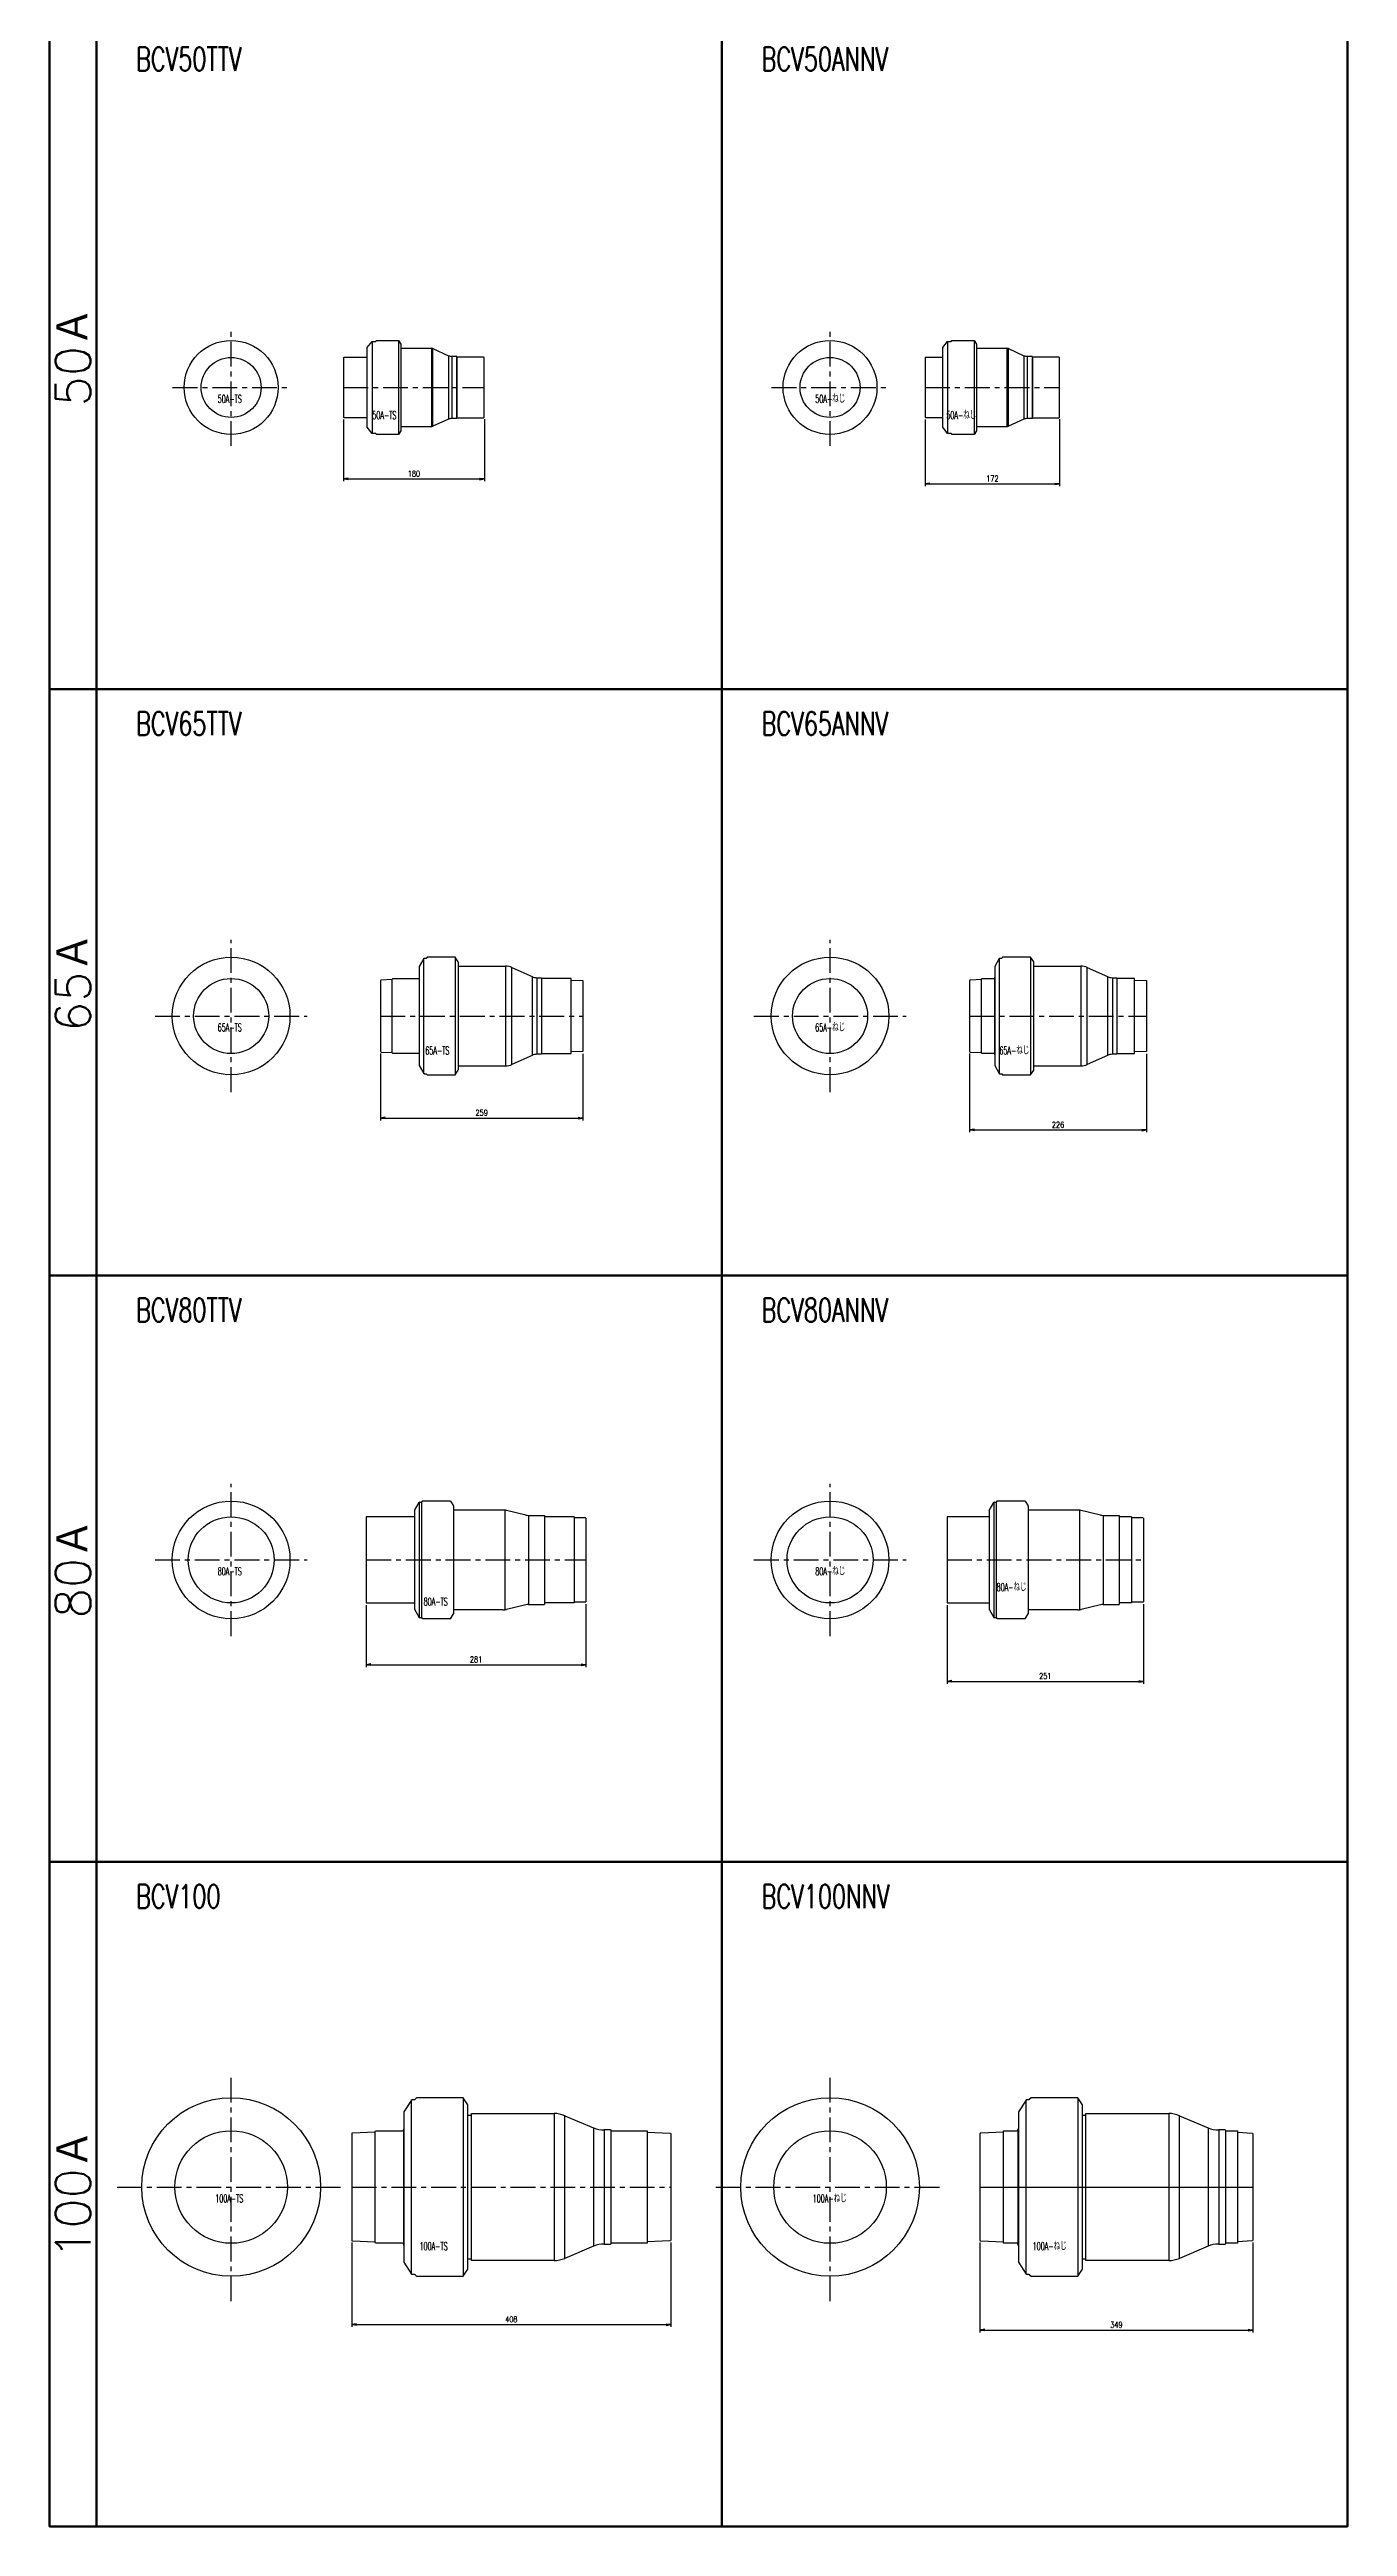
# Model space of a CAD drawing. Header units: millimetres. Extents: x 1711 to 90196, y -23291 to 8516.
# Drawn here: x 6011 to 7671, y -18404 to -15236 of the extents above; entities that cross this region are included whole.
import ezdxf

# ---------------------------------------------------------------- set-up
doc = ezdxf.new("R2010")
doc.units = ezdxf.units.MM
doc.header["$PDMODE"] = 35
doc.linetypes.add('CENTER', pattern=[50.8, 31.75, -6.35, 6.35, -6.35])
for name, color, linetype in [('CEN', 2, 'CENTER'), ('寸法', 2, 'Continuous'), ('配管-CVP', 4, 'Continuous')]:
    doc.layers.add(name, color=color, linetype=linetype)
doc.layers.add('line', color=153, linetype='Continuous', lineweight=50)
doc.styles.add('kpk', font='romans.shx', dxfattribs={"width": 0.7, "bigfont": 'extfont2.shx'})
doc.styles.get("Standard").update_dxf_attribs({"font": 'romans.shx', "bigfont": 'extfont.shx'})
doc.dimstyles.new('KPK-3', dxfattribs={"dimscale": 3, "dimtxt": 2.5, "dimasz": 2, "dimexe": 1, "dimexo": 1, "dimgap": 1, "dimtad": 3, "dimdec": 1, "dimdsep": 46, "dimtxsty": 'kpk', "dimblk": 'OPEN', "dimcen": 2.5, "dimclrd": 2, "dimclre": 2, "dimclrt": 4, "dimadec": 1, "dimazin": 2, "dimtfac": 1, "dimtdec": 1, "dimtmove": 0, "dimatfit": 2, "dimldrblk": 'OPEN', "dimfxl": 0, "dimlwd": -1, "dimlwe": -1, "dimarcsym": 0})

# ---------------------------------------------------------------- blocks, each defined once
blk = doc.blocks.new('_Open')
at = {"color": 0, "linetype": 'ByBlock', "lineweight": -2}
for p, q in [((-1, 0.17), (0, 0)), ((-1, -0.17), (0, 0)), ((0, 0), (-1, 0))]:
    blk.add_line(p, q, dxfattribs=at)
blk = doc.blocks.new('*D2975')
at = {"layer": 'Defpoints', "color": 0, "transparency": 16777216}
for p in [(6386.6, -15705.6), (6566.8, -15705.5), (6566.8, -15784.8)]:
    blk.add_point(p, dxfattribs=at)
at = {"layer": '寸法', "color": 2, "transparency": 16777216}
for p, q in [((6386.6, -15708.6), (6386.6, -15787.8)), ((6566.8, -15708.5), (6566.8, -15787.8)), ((6392.6, -15784.8), (6560.8, -15784.8))]:
    blk.add_line(p, q, dxfattribs=at)
at = {"layer": '寸法', "color": 2, "transparency": 16777216, "xscale": 6, "yscale": 6, "zscale": 6, "rotation": 180}
blk.add_blockref('_Open', (6386.6, -15784.8), dxfattribs=at)
at = {"layer": '寸法', "color": 2, "transparency": 16777216, "xscale": 6, "yscale": 6, "zscale": 6}
blk.add_blockref('_Open', (6566.8, -15784.8), dxfattribs=at)
at = {"layer": '寸法', "color": 4, "transparency": 16777216, "insert": (6476.7, -15778.1), "char_height": 7.5, "attachment_point": 5, "style": 'kpk', "bg_fill": 3, "box_fill_scale": 1.1, "bg_fill_color": 256, "bg_fill_true_color": 13158600, "bg_fill_transparency": 0}
blk.add_mtext('180', dxfattribs=at)
blk = doc.blocks.new('*D2976')
at = {"layer": 'Defpoints', "color": 0, "transparency": 16777216}
for p in [(6433.9, -16516.8), (6692.9, -16517.2), (6692.9, -16602.2)]:
    blk.add_point(p, dxfattribs=at)
at = {"layer": '寸法', "color": 2, "transparency": 16777216}
for p, q in [((6433.9, -16519.8), (6433.9, -16605.2)), ((6692.9, -16520.2), (6692.9, -16605.2)), ((6439.9, -16602.2), (6686.9, -16602.2))]:
    blk.add_line(p, q, dxfattribs=at)
at = {"layer": '寸法', "color": 2, "transparency": 16777216, "xscale": 6, "yscale": 6, "zscale": 6, "rotation": 180}
blk.add_blockref('_Open', (6433.9, -16602.2), dxfattribs=at)
at = {"layer": '寸法', "color": 2, "transparency": 16777216, "xscale": 6, "yscale": 6, "zscale": 6}
blk.add_blockref('_Open', (6692.9, -16602.2), dxfattribs=at)
at = {"layer": '寸法', "color": 4, "transparency": 16777216, "insert": (6563.4, -16595.4), "char_height": 7.5, "attachment_point": 5, "style": 'kpk', "bg_fill": 3, "box_fill_scale": 1.1, "bg_fill_color": 256, "bg_fill_true_color": 13158600, "bg_fill_transparency": 0}
blk.add_mtext('259', dxfattribs=at)
blk = doc.blocks.new('*D2977')
at = {"layer": 'Defpoints', "color": 0, "transparency": 16777216}
for p in [(6415.7, -17222.4), (6696.7, -17220.9), (6696.7, -17301.5)]:
    blk.add_point(p, dxfattribs=at)
at = {"layer": '寸法', "color": 2, "transparency": 16777216}
for p, q in [((6415.7, -17225.4), (6415.7, -17304.5)), ((6696.7, -17223.9), (6696.7, -17304.5)), ((6421.7, -17301.5), (6690.7, -17301.5))]:
    blk.add_line(p, q, dxfattribs=at)
at = {"layer": '寸法', "color": 2, "transparency": 16777216, "xscale": 6, "yscale": 6, "zscale": 6, "rotation": 180}
blk.add_blockref('_Open', (6415.7, -17301.5), dxfattribs=at)
at = {"layer": '寸法', "color": 2, "transparency": 16777216, "xscale": 6, "yscale": 6, "zscale": 6}
blk.add_blockref('_Open', (6696.7, -17301.5), dxfattribs=at)
at = {"layer": '寸法', "color": 4, "transparency": 16777216, "insert": (6556.2, -17294.7), "char_height": 7.5, "attachment_point": 5, "style": 'kpk', "bg_fill": 3, "box_fill_scale": 1.1, "bg_fill_color": 256, "bg_fill_true_color": 13158600, "bg_fill_transparency": 0}
blk.add_mtext('281', dxfattribs=at)
blk = doc.blocks.new('*D2978')
at = {"layer": 'Defpoints', "color": 0, "transparency": 16777216}
for p in [(6397.2, -18037.5), (6805.2, -18037.5), (6805.2, -18145.5)]:
    blk.add_point(p, dxfattribs=at)
at = {"layer": '寸法', "color": 2, "transparency": 16777216}
for p, q in [((6397.2, -18040.5), (6397.2, -18148.5)), ((6805.2, -18040.5), (6805.2, -18148.5)), ((6403.2, -18145.5), (6799.2, -18145.5))]:
    blk.add_line(p, q, dxfattribs=at)
at = {"layer": '寸法', "color": 2, "transparency": 16777216, "xscale": 6, "yscale": 6, "zscale": 6, "rotation": 180}
blk.add_blockref('_Open', (6397.2, -18145.5), dxfattribs=at)
at = {"layer": '寸法', "color": 2, "transparency": 16777216, "xscale": 6, "yscale": 6, "zscale": 6}
blk.add_blockref('_Open', (6805.2, -18145.5), dxfattribs=at)
at = {"layer": '寸法', "color": 4, "transparency": 16777216, "insert": (6601.2, -18138.7), "char_height": 7.5, "attachment_point": 5, "style": 'kpk', "bg_fill": 3, "box_fill_scale": 1.1, "bg_fill_color": 256, "bg_fill_true_color": 13158600, "bg_fill_transparency": 0}
blk.add_mtext('408', dxfattribs=at)
blk = doc.blocks.new('*D2983')
at = {"layer": 'Defpoints', "color": 0, "transparency": 16777216}
for p in [(7130.6, -15705.6), (7302.6, -15705.5), (7302.6, -15791.1)]:
    blk.add_point(p, dxfattribs=at)
at = {"layer": '寸法', "color": 2, "transparency": 16777216}
for p, q in [((7130.6, -15708.6), (7130.6, -15794.1)), ((7302.6, -15708.5), (7302.6, -15794.1)), ((7136.6, -15791.1), (7296.6, -15791.1))]:
    blk.add_line(p, q, dxfattribs=at)
at = {"layer": '寸法', "color": 2, "transparency": 16777216, "xscale": 6, "yscale": 6, "zscale": 6, "rotation": 180}
blk.add_blockref('_Open', (7130.6, -15791.1), dxfattribs=at)
at = {"layer": '寸法', "color": 2, "transparency": 16777216, "xscale": 6, "yscale": 6, "zscale": 6}
blk.add_blockref('_Open', (7302.6, -15791.1), dxfattribs=at)
at = {"layer": '寸法', "color": 4, "transparency": 16777216, "insert": (7216.6, -15784.3), "char_height": 7.5, "attachment_point": 5, "style": 'kpk', "bg_fill": 3, "box_fill_scale": 1.1, "bg_fill_color": 256, "bg_fill_true_color": 13158600, "bg_fill_transparency": 0}
blk.add_mtext('172', dxfattribs=at)
blk = doc.blocks.new('*D2984')
at = {"layer": 'Defpoints', "color": 0, "transparency": 16777216}
for p in [(7187.5, -16516.8), (7413.5, -16517.2), (7413.5, -16617.5)]:
    blk.add_point(p, dxfattribs=at)
at = {"layer": '寸法', "color": 2, "transparency": 16777216}
for p, q in [((7187.5, -16519.8), (7187.5, -16620.5)), ((7413.5, -16520.2), (7413.5, -16620.5)), ((7193.5, -16617.5), (7407.5, -16617.5))]:
    blk.add_line(p, q, dxfattribs=at)
at = {"layer": '寸法', "color": 2, "transparency": 16777216, "xscale": 6, "yscale": 6, "zscale": 6, "rotation": 180}
blk.add_blockref('_Open', (7187.5, -16617.5), dxfattribs=at)
at = {"layer": '寸法', "color": 2, "transparency": 16777216, "xscale": 6, "yscale": 6, "zscale": 6}
blk.add_blockref('_Open', (7413.5, -16617.5), dxfattribs=at)
at = {"layer": '寸法', "color": 4, "transparency": 16777216, "insert": (7300.5, -16610.8), "char_height": 7.5, "attachment_point": 5, "style": 'kpk', "bg_fill": 3, "box_fill_scale": 1.1, "bg_fill_color": 256, "bg_fill_true_color": 13158600, "bg_fill_transparency": 0}
blk.add_mtext('226', dxfattribs=at)
blk = doc.blocks.new('*D2985')
at = {"layer": 'Defpoints', "color": 0, "transparency": 16777216}
for p in [(7158.7, -17222.4), (7409.7, -17220.9), (7409.7, -17322.7)]:
    blk.add_point(p, dxfattribs=at)
at = {"layer": '寸法', "color": 2, "transparency": 16777216}
for p, q in [((7158.7, -17225.4), (7158.7, -17325.7)), ((7409.7, -17223.9), (7409.7, -17325.7)), ((7164.7, -17322.7), (7403.7, -17322.7))]:
    blk.add_line(p, q, dxfattribs=at)
at = {"layer": '寸法', "color": 2, "transparency": 16777216, "xscale": 6, "yscale": 6, "zscale": 6, "rotation": 180}
blk.add_blockref('_Open', (7158.7, -17322.7), dxfattribs=at)
at = {"layer": '寸法', "color": 2, "transparency": 16777216, "xscale": 6, "yscale": 6, "zscale": 6}
blk.add_blockref('_Open', (7409.7, -17322.7), dxfattribs=at)
at = {"layer": '寸法', "color": 4, "transparency": 16777216, "insert": (7284.2, -17315.9), "char_height": 7.5, "attachment_point": 5, "style": 'kpk', "bg_fill": 3, "box_fill_scale": 1.1, "bg_fill_color": 256, "bg_fill_true_color": 13158600, "bg_fill_transparency": 0}
blk.add_mtext('251', dxfattribs=at)
blk = doc.blocks.new('*D2986')
at = {"layer": 'Defpoints', "color": 0, "transparency": 16777216}
for p in [(7200.7, -18037.5), (7549.7, -18037.5), (7549.7, -18152.5)]:
    blk.add_point(p, dxfattribs=at)
at = {"layer": '寸法', "color": 2, "transparency": 16777216}
for p, q in [((7200.7, -18040.5), (7200.7, -18155.5)), ((7549.7, -18040.5), (7549.7, -18155.5)), ((7206.7, -18152.5), (7543.7, -18152.5))]:
    blk.add_line(p, q, dxfattribs=at)
at = {"layer": '寸法', "color": 2, "transparency": 16777216, "xscale": 6, "yscale": 6, "zscale": 6, "rotation": 180}
blk.add_blockref('_Open', (7200.7, -18152.5), dxfattribs=at)
at = {"layer": '寸法', "color": 2, "transparency": 16777216, "xscale": 6, "yscale": 6, "zscale": 6}
blk.add_blockref('_Open', (7549.7, -18152.5), dxfattribs=at)
at = {"layer": '寸法', "color": 4, "transparency": 16777216, "insert": (7375.2, -18145.8), "char_height": 7.5, "attachment_point": 5, "style": 'kpk', "bg_fill": 3, "box_fill_scale": 1.1, "bg_fill_color": 256, "bg_fill_true_color": 13158600, "bg_fill_transparency": 0}
blk.add_mtext('349', dxfattribs=at)
blk = doc.blocks.new('A$Cb27be29d')
at = {"layer": 'line'}
for p, q in [((60, 0), (60, -6710)), ((860, -100), (860, -6710)), ((0, -4360), (1660, -4360)), ((0, -5110), (1660, -5110)), ((0, -5860), (1660, -5860))]:
    blk.add_line(p, q, dxfattribs=at)
blk.add_lwpolyline([(0, 0), (1660, 0), (1660, -6710), (0, -6710), (0, 0), (60, -160)], dxfattribs=at)
at = {"layer": 'line', "char_height": 30, "attachment_point": 4}
for s, insert in [('{\\W0.7;BCV50TTV}', (110.7, -3554.1)), ('{\\W0.7;BCV50ANNV}', (910.7, -3554.1)), ('{\\W0.7;BCV65TTV}', (110.7, -4404.1)), ('{\\W0.7;BCV65ANNV}', (910.7, -4404.1)), ('{\\W0.7;BCV80TTV}', (110.7, -5154.1)), ('{\\W0.7;BCV80ANNV}', (910.7, -5154.1)), ('{\\W0.7;BCV100}', (110.7, -5904.1)), ('{\\W0.7;BCV100NNV}', (910.7, -5904.1))]:
    blk.add_mtext(s, dxfattribs=dict(at, insert=insert))
at = {"layer": 'line', "char_height": 45, "attachment_point": 5, "rotation": 90}
for s, insert in [('50Ａ', (30, -3935)), ('65Ａ', (30, -4735)), ('80Ａ', (30, -5485)), ('100Ａ', (30, -6285))]:
    blk.add_mtext(s, dxfattribs=dict(at, insert=insert))

msp = doc.modelspace()

# ---------------------------------------------------------------- linework, layer by layer
at = {"layer": 'CEN'}
for p, q in [((6242.9751, -15742.6177), (6242.9751, -15592.9297)), ((7008.9128, -15742.6177), (7008.9128, -15592.9297)), ((6168.1311, -15667.7737), (6317.8191, -15667.7737)), ((6386.5524, -15667.7737), (6566.7524, -15667.7737)), ((6934.0688, -15667.7737), (7083.7568, -15667.7737)), ((7130.5901, -15667.7737), (7302.6901, -15667.7737)), ((6242.9751, -16569.0195), (6242.9751, -16374.4251)), ((7008.9128, -16569.0195), (7008.9128, -16374.4251)), ((6145.6779, -16471.7223), (6340.2723, -16471.7223)), ((6433.9192, -16471.7223), (6692.9192, -16471.7223)), ((6911.6156, -16471.7223), (7106.21, -16471.7223)), ((7187.4817, -16471.7223), (7413.4817, -16471.7223)), ((6242.9751, -17264.706), (6242.9751, -17070.1116)), ((7008.9128, -17264.706), (7008.9128, -17070.1116)), ((6145.6779, -17167.4088), (6340.2723, -17167.4088)), ((6415.7207, -17167.4088), (6696.7207, -17167.4088)), ((6911.6156, -17167.4088), (7106.21, -17167.4088)), ((7158.6585, -17167.4088), (7409.6585, -17167.4088)), ((6242.9751, -18115.3971), (6242.9751, -17823.5055)), ((7008.9128, -18115.3971), (7008.9128, -17823.5055)), ((6097.0293, -17969.4513), (6388.9209, -17969.4513)), ((6397.1926, -17969.4513), (6805.1926, -17969.4513)), ((6862.967, -17969.4513), (7154.8586, -17969.4513))]:
    msp.add_line(p, q, dxfattribs=at)
at = {"layer": '配管-CVP', "color": 0, "linetype": 'ByBlock'}
for p, q in [((6460.1207, -15617.6737), (6499.0419, -15617.6737)), ((7196.0585, -15617.6737), (7234.9796, -15617.6737)), ((6460.1207, -15717.8737), (6499.0419, -15717.8737)), ((7196.0585, -15717.8737), (7234.9796, -15717.8737)), ((6533.5439, -16407.9723), (6593.8121, -16407.9723)), ((7269.4817, -16407.9723), (7329.7498, -16407.9723)), ((6533.5439, -16535.4723), (6593.8121, -16535.4723)), ((7269.4817, -16535.4723), (7329.7498, -16535.4723)), ((6477.4877, -17104.2952), (6483.2812, -17093.9151)), ((6483.7178, -17093.6588), (6486.4248, -17093.6588)), ((6487.3055, -17092.337), (6486.4248, -17093.6588)), ((6523.4243, -17092.1588), (6487.6384, -17092.1588)), ((6523.4243, -17092.1588), (6527.3454, -17098.2856)), ((6590.5921, -17103.6588), (6527.4243, -17103.6588)), ((6619.7714, -17110.0063), (6595.1939, -17104.1954)), ((7212.4255, -17104.2952), (7218.219, -17093.9151)), ((7218.6556, -17093.6588), (7221.3627, -17093.6588)), ((7222.2434, -17092.337), (7221.3627, -17093.6588)), ((7258.3621, -17092.1588), (7222.5762, -17092.1588)), ((7258.3621, -17092.1588), (7262.2832, -17098.2856)), ((7325.5299, -17103.6588), (7262.3621, -17103.6588)), ((7354.7092, -17110.0063), (7330.1317, -17104.1954)), ((6477.4243, -17112.4088), (6415.7207, -17112.4088)), ((6623.2227, -17110.4088), (6643.7207, -17110.4088)), ((6681.7207, -17112.4088), (6643.7207, -17112.4088)), ((6696.2207, -17113.4088), (6681.7207, -17113.4088)), ((6696.7207, -17113.9088), (6696.2207, -17113.4088)), ((7212.3621, -17112.4088), (7158.6585, -17112.4088)), ((7358.1605, -17110.4088), (7378.6585, -17110.4088)), ((7394.6585, -17112.4088), (7378.6585, -17112.4088)), ((7409.1585, -17113.4088), (7394.6585, -17113.4088)), ((7409.6585, -17113.9088), (7409.1585, -17113.4088)), ((6545.8173, -17877.4513), (6550.1926, -17877.4513)), ((7331.7551, -17877.4513), (7336.1304, -17877.4513)), ((7200.6784, -17969.4513), (7549.6784, -17969.4513)), ((6545.8173, -18061.4513), (6550.1926, -18061.4513)), ((7331.7551, -18061.4513), (7336.1304, -18061.4513))]:
    msp.add_line(p, q, dxfattribs=at)
for points in [[(6531.7524, -15629.5237), (6531.7524, -15628.5237, 0.414213562), (6531.2524, -15628.0237), (6525.1756, -15628.0237)], [(7267.6901, -15629.5237), (7267.6901, -15628.5237, 0.414213562), (7267.1901, -15628.0237), (7261.1133, -15628.0237)]]:
    msp.add_lwpolyline(points, format="xyb", dxfattribs=at)
for points in [[(6531.7524, -15628.5237), (6531.7524, -15667.7737), (6531.7524, -15630.1737)], [(7267.6901, -15628.5237), (7267.6901, -15667.7737), (7267.6901, -15630.1737)]]:
    msp.add_lwpolyline(points, dxfattribs=at)
for centre, radius in [((6242.9751, -15667.7737), 60.05), ((7008.9128, -15667.7737), 60.05), ((6242.9751, -15667.7737), 38.35), ((7008.9128, -15667.7737), 38.35), ((6242.9751, -16471.7223), 75.25), ((7008.9128, -16471.7223), 75.25), ((6242.9751, -16471.7223), 48), ((7008.9128, -16471.7223), 48), ((6242.9751, -17167.4088), 75.25), ((7008.9128, -17167.4088), 75.25), ((6242.9751, -17167.4088), 55), ((7008.9128, -17167.4088), 55), ((6242.9751, -17969.4513), 114.25), ((7008.9128, -17969.4513), 114.25), ((6242.9751, -17969.4513), 72), ((7008.9128, -17969.4513), 72)]:
    msp.add_circle(centre, radius, dxfattribs=at)
for centre, radius, start, end in [((6477.9243, -17104.5389), 0.5, 150.8323866, 180), ((6483.7178, -17094.1588), 0.5, 90, 150.8323866), ((6487.6384, -17092.5588), 0.4, 90, 146.3250204), ((6526.9243, -17098.5551), 0.5, 0, 32.6192431), ((6590.5921, -17123.6588), 20, 76.6976592, 90), ((7212.8621, -17104.5389), 0.5, 150.8323866, 180), ((7218.6556, -17094.1588), 0.5, 90, 150.8323866), ((7222.5762, -17092.5588), 0.4, 90, 146.3250204), ((7261.8621, -17098.5551), 0.5, 0, 32.6192431), ((7325.5299, -17123.6588), 20, 76.6976592, 90), ((6623.2227, -17095.4088), 15, 256.6976592, 270), ((7358.1605, -17095.4088), 15, 256.6976592, 270), ((6656.1432, -17910.4513), 35, 67.0991111, 90), ((7442.081, -17910.4513), 35, 67.0991111, 90)]:
    msp.add_arc(centre, radius, start, end, dxfattribs=at)

# ---------------------------------------------------------------- texts
at = {"layer": 'Defpoints', "color": 6, "linetype": 'ByBlock', "style": 'kpk', "width": 0.6}
for s, p in [('50A-TS', (6225.8322, -15687.4051)), ('50A-ねじ', (6990.0842, -15687.4051)), ('50A-TS', (6423.4298, -15708.214)), ('50A-ねじ', (7157.6819, -15708.214)), ('65A-TS', (6225.6893, -16491.3537)), ('65A-ねじ', (6989.9414, -16491.3537)), ('65A-TS', (6491.2552, -16520.8108)), ('65A-ねじ', (7225.5072, -16520.8108)), ('80A-TS', (6225.8322, -17187.0402)), ('80A-ねじ', (6990.0842, -17187.0402)), ('80A-ねじ', (7221.9044, -17207.2584)), ('80A-TS', (6489.1147, -17225.796)), ('100A-TS', (6222.5465, -17989.0828)), ('100A-ねじ', (6986.7985, -17989.0828)), ('100A-TS', (6483.8642, -18050.1642)), ('100A-ねじ', (7268.1162, -18050.1642))]:
    msp.add_text(s, height=10, dxfattribs=at).set_placement(p)

# ---------------------------------------------------------------- next in the draw order: dimensions: what is measured, and where the dimension line sits
at = {"layer": '寸法'}
dim = msp.add_linear_dim(base=(6566.7524, -15784.8346), p1=(6386.5524, -15705.6237), p2=(6566.7524, -15705.5237), dimstyle='KPK-3', override={"dimdec": 0}, dxfattribs=at)
dim.commit()
dim.dimension.update_dxf_attribs({"geometry": '*D2975', "text_midpoint": (6476.6524, -15778.0846)})
for base, p1, p2, picture, middle in [((7302.5901, -15791.0838), (7130.5901, -15705.6237), (7302.5901, -15705.5237), '*D2983', (7216.5901, -15784.3338)), ((6692.9192, -16602.1958), (6433.9192, -16516.755), (6692.9192, -16517.2223), '*D2976', (6563.4192, -16595.4458)), ((7413.4817, -16617.5263), (7187.4817, -16516.755), (7413.4817, -16517.2223), '*D2984', (7300.4817, -16610.7763)), ((6696.7207, -17301.4502), (6415.7207, -17222.4088), (6696.7207, -17220.9088), '*D2977', (6556.2207, -17294.7002)), ((7409.6585, -17322.6586), (7158.6585, -17222.4088), (7409.6585, -17220.9088), '*D2985', (7284.1585, -17315.9086)), ((6805.1926, -18145.4729), (6397.1926, -18037.4841), (6805.1926, -18037.4841), '*D2978', (6601.1926, -18138.7229)), ((7549.6784, -18152.5118), (7200.6784, -18037.4841), (7549.6784, -18037.4841), '*D2986', (7375.1784, -18145.7618))]:
    dim = msp.add_linear_dim(base=base, p1=p1, p2=p2, dimstyle='KPK-3', dxfattribs=at)
    dim.commit()
    dim.dimension.update_dxf_attribs({"geometry": picture, "text_midpoint": middle})

# ---------------------------------------------------------------- next in the draw order: linework, layer by layer
at = {"layer": '配管-CVP', "color": 0, "linetype": 'ByBlock'}
for p, q in [((6477.4243, -17104.5389), (6477.4243, -17230.2787)), ((6483.4243, -17093.754), (6483.4243, -17241.0636)), ((6486.4248, -17093.6588), (6486.3386, -17241.0293)), ((6527.4243, -17098.5551), (6527.4243, -17236.2625)), ((6592.9086, -17103.7934), (6592.9086, -17231.0242)), ((7212.3621, -17104.5389), (7212.3621, -17230.2787)), ((7218.3621, -17093.754), (7218.3621, -17241.0636)), ((7221.3627, -17093.6588), (7221.2764, -17241.0293)), ((7262.3621, -17098.5551), (7262.3621, -17236.2625)), ((7327.8464, -17103.7934), (7327.8464, -17231.0242)), ((6415.7207, -17112.4088), (6415.7207, -17222.4088)), ((6623.2227, -17110.4088), (6623.2227, -17224.4088)), ((6643.7207, -17110.4088), (6643.7207, -17224.4088)), ((6681.7207, -17112.4088), (6681.7207, -17222.4088)), ((6696.7207, -17113.9088), (6696.7207, -17220.9088)), ((7158.6585, -17112.4088), (7158.6585, -17222.4088)), ((7358.1605, -17110.4088), (7358.1605, -17224.4088)), ((7378.6585, -17110.4088), (7378.6585, -17224.4088)), ((7394.6585, -17112.4088), (7394.6585, -17222.4088)), ((7409.6585, -17113.9088), (7409.6585, -17220.9088)), ((6415.7207, -17222.4088), (6477.4243, -17222.4088)), ((6477.4877, -17230.5224), (6483.2812, -17240.9025)), ((6590.5921, -17231.1588), (6527.4243, -17231.1588)), ((6619.7714, -17224.8113), (6595.1939, -17230.6222)), ((6623.2227, -17224.4088), (6643.7207, -17224.4088)), ((6681.7207, -17222.4088), (6643.7207, -17222.4088)), ((6696.2207, -17221.4088), (6681.7207, -17221.4088)), ((6696.7207, -17220.9088), (6696.2207, -17221.4088)), ((7158.6585, -17222.4088), (7212.3621, -17222.4088)), ((7212.4255, -17230.5224), (7218.219, -17240.9025)), ((7325.5299, -17231.1588), (7262.3621, -17231.1588)), ((7354.7092, -17224.8113), (7330.1317, -17230.6222)), ((7358.1605, -17224.4088), (7378.6585, -17224.4088)), ((7394.6585, -17222.4088), (7378.6585, -17222.4088)), ((7409.1585, -17221.4088), (7394.6585, -17221.4088)), ((7409.6585, -17220.9088), (7409.1585, -17221.4088)), ((6483.7178, -17241.1588), (6486.4248, -17241.1588)), ((6486.3386, -17241.0293), (6487.3055, -17242.4806)), ((6523.4243, -17242.6588), (6487.6384, -17242.6588)), ((6523.4243, -17242.6588), (6527.3454, -17236.532)), ((7218.6556, -17241.1588), (7221.3627, -17241.1588)), ((7221.2764, -17241.0293), (7222.2434, -17242.4806)), ((7258.3621, -17242.6588), (7222.5762, -17242.6588)), ((7258.3621, -17242.6588), (7262.2832, -17236.532))]:
    msp.add_line(p, q, dxfattribs=at)
for points in [[(6417.1207, -15718.7737), (6417.1207, -15616.7737), (6423.1207, -15609.0237), (6423.1207, -15726.5237)], [(7153.0585, -15718.7737), (7153.0585, -15616.7737), (7159.0584, -15609.0237), (7159.0584, -15726.5237)]]:
    msp.add_lwpolyline(points, close=True, dxfattribs=at)
for points in [[(6423.1207, -15609.0237), (6427.9332, -15609.0237), (6428.5961, -15607.8548, -0.275448246), (6428.816, -15607.7237), (6457.1207, -15607.7237), (6457.1207, -15727.8237), (6428.816, -15727.8237, -0.275448246), (6428.5961, -15727.6926), (6427.9332, -15726.5237), (6423.1207, -15726.5237)], [(6531.7524, -15706.0237), (6531.7524, -15707.0237, -0.414213562), (6531.2524, -15707.5237), (6525.1756, -15707.5237, 0.106515302), (6521.0573, -15708.4111), (6501.101, -15717.43), (6501.101, -15618.1174, 0.106515302), (6499.0419, -15617.6737), (6499.0419, -15717.8737, 0.106515302), (6501.101, -15717.43)], [(7159.0584, -15609.0237), (7163.8709, -15609.0237), (7164.5339, -15607.8548, -0.275448246), (7164.7538, -15607.7237), (7193.0585, -15607.7237), (7193.0585, -15727.8237), (7164.7538, -15727.8237, -0.275448246), (7164.5339, -15727.6926), (7163.8709, -15726.5237), (7159.0584, -15726.5237)], [(7267.6901, -15706.0237), (7267.6901, -15707.0237, -0.414213562), (7267.1901, -15707.5237), (7261.1133, -15707.5237, 0.106515302), (7256.995, -15708.4111), (7237.0388, -15717.43), (7237.0388, -15618.1174, 0.106515302), (7234.9796, -15617.6737), (7234.9796, -15717.8737, 0.106515302), (7237.0388, -15717.43)], [(6521.0573, -15627.1363, 0.106515302), (6525.1756, -15628.0237), (6525.1756, -15707.5237)], [(6531.7524, -15706.5237), (6565.7524, -15706.5237, 0.414213562), (6566.7524, -15705.5237), (6566.7524, -15630.0237, 0.414213562), (6565.7524, -15629.0237), (6531.7524, -15629.0237)], [(7256.995, -15627.1363, 0.106515302), (7261.1133, -15628.0237), (7261.1133, -15707.5237)], [(7267.6901, -15706.5237), (7301.5901, -15706.5237, 0.414213562), (7302.5901, -15705.5237), (7302.5901, -15630.0237, 0.414213562), (7301.5901, -15629.0237), (7267.6901, -15629.0237)], [(6529.5439, -16396.4723), (6493.5439, -16396.4723), (6492.5445, -16397.9723), (6489.8374, -16397.9723, 0.271845737), (6489.4008, -16398.2286), (6483.6073, -16408.6087, 0.127959325), (6483.5439, -16408.8524), (6483.5439, -16534.5922, 0.127959325), (6483.6073, -16534.8359), (6489.4008, -16545.2159, 0.271845737), (6489.8374, -16545.4723), (6492.5445, -16545.4723), (6493.5439, -16546.9723), (6529.5439, -16546.9723)], [(6634.0943, -16422.7223), (6639.9192, -16422.7223), (6639.9192, -16520.7223), (6634.0943, -16520.7223, 0.106137426), (6627.9373, -16522.0441), (6602.0214, -16533.7098), (6602.0214, -16409.7348, 0.106137426), (6593.8121, -16407.9723), (6593.8121, -16535.4723, 0.106137426), (6602.0214, -16533.7098)], [(7265.4817, -16396.4723), (7229.4817, -16396.4723), (7228.4822, -16397.9723), (7225.7752, -16397.9723, 0.271845737), (7225.3386, -16398.2286), (7219.5451, -16408.6087, 0.127959325), (7219.4817, -16408.8524), (7219.4817, -16534.5922, 0.127959325), (7219.5451, -16534.8359), (7225.3386, -16545.2159, 0.271845737), (7225.7752, -16545.4723), (7228.4822, -16545.4723), (7229.4817, -16546.9723), (7265.4817, -16546.9723)], [(7370.032, -16422.7223), (7375.8569, -16422.7223), (7375.8569, -16520.7223), (7370.032, -16520.7223, 0.106137426), (7363.875, -16522.0441), (7337.9592, -16533.7098), (7337.9592, -16409.7348, 0.106137426), (7329.7498, -16407.9723), (7329.7498, -16535.4723, 0.106137426), (7337.9592, -16533.7098)], [(6448.9192, -16425.2223), (6434.8859, -16425.69, 0.404487404), (6433.9192, -16426.6895), (6433.9192, -16516.755, 0.404487404), (6434.8859, -16517.7545), (6448.9192, -16518.2223)], [(6483.4192, -16519.7223), (6449.9192, -16519.7223, -0.414213562), (6448.9192, -16518.7223), (6448.9192, -16424.7223, -0.414213562), (6449.9192, -16423.7223), (6483.4192, -16423.7223)], [(6483.5439, -16422.2387, 0.126842436), (6483.4192, -16422.7223), (6483.4192, -16520.7223, 0.126842436), (6483.5439, -16521.2058)], [(6627.9373, -16421.4004, 0.106137426), (6634.0943, -16422.7223), (6634.0943, -16520.7223)], [(6639.9192, -16519.7223), (6677.4192, -16519.7223, 0.414213562), (6677.9192, -16519.2223), (6677.9192, -16424.2223, 0.414213562), (6677.4192, -16423.7223), (6639.9192, -16423.7223)], [(7202.4817, -16425.2223), (7188.4483, -16425.69, 0.404487404), (7187.4817, -16426.6895), (7187.4817, -16516.755, 0.404487404), (7188.4483, -16517.7545), (7202.4817, -16518.2223)], [(7219.357, -16519.7223), (7203.4817, -16519.7223, -0.414213562), (7202.4817, -16518.7223), (7202.4817, -16424.7223, -0.414213562), (7203.4817, -16423.7223), (7219.357, -16423.7223)], [(7219.4817, -16422.2387, 0.126842436), (7219.357, -16422.7223), (7219.357, -16520.7223, 0.126842436), (7219.4817, -16521.2058)], [(7363.875, -16421.4004, 0.106137426), (7370.032, -16422.7223), (7370.032, -16520.7223)], [(7375.8569, -16519.7223), (7397.9817, -16519.7223, 0.414213562), (7398.4817, -16519.2223), (7398.4817, -16424.2223, 0.414213562), (7397.9817, -16423.7223), (7375.8569, -16423.7223)], [(6539.8173, -17855.2013), (6480.6418, -17855.2013, 0.195107579), (6480.0845, -17855.4274), (6477.8173, -17857.6291, 0.082197484), (6477.8706, -17857.9513), (6474.0898, -17857.9513, 0.254764179), (6473.6696, -17858.1803), (6463.8972, -17873.3276, 0.144229327), (6463.8173, -17873.5986), (6463.8173, -18065.3041, 0.144229327), (6463.8972, -18065.5751), (6473.6696, -18080.7224, 0.254764179), (6474.0898, -18080.9513), (6477.8706, -18080.9513)], [(6477.8706, -18080.9513, 0.082197484), (6477.8173, -18081.2735), (6480.0845, -18083.4753, 0.195107579), (6480.6418, -18083.7013), (6539.8173, -18083.7013), (6545.7368, -18074.5755, 0.144856795), (6545.8173, -18074.3034), (6545.8173, -17864.5993, 0.144856795), (6545.7368, -17864.3272), (6539.8173, -17855.2013), (6539.8173, -18083.7013)], [(7325.7551, -17855.2013), (7266.5796, -17855.2013, 0.195107579), (7266.0223, -17855.4274), (7263.7551, -17857.6291, 0.082197484), (7263.8084, -17857.9513), (7260.0275, -17857.9513, 0.254764179), (7259.6074, -17858.1803), (7249.8349, -17873.3276, 0.144229327), (7249.7551, -17873.5986), (7249.7551, -18065.3041, 0.144229327), (7249.8349, -18065.5751), (7259.6074, -18080.7224, 0.254764179), (7260.0275, -18080.9513), (7263.8084, -18080.9513)], [(7263.8084, -18080.9513, 0.082197484), (7263.7551, -18081.2735), (7266.0223, -18083.4753, 0.195107579), (7266.5796, -18083.7013), (7325.7551, -18083.7013), (7331.6745, -18074.5755, 0.144856795), (7331.7551, -18074.3034), (7331.7551, -17864.5993, 0.144856795), (7331.6745, -17864.3272), (7325.7551, -17855.2013), (7325.7551, -18083.7013)], [(6463.1926, -18042.4513, 0.414213562), (6462.1926, -18041.4513), (6428.1926, -18041.4513, -0.414213562), (6427.1926, -18040.4513), (6427.1926, -17898.4513, -0.414213562), (6428.1926, -17897.4513), (6462.1926, -17897.4513, 0.414213562), (6463.1926, -17896.4513)], [(6463.8173, -17894.7332, 0.241457166), (6463.1926, -17895.9513), (6463.1926, -18042.9513, 0.241457166), (6463.8173, -18044.1695)], [(6656.1432, -18063.4513), (6550.1926, -18063.4513), (6550.1926, -17875.4513), (6656.1432, -17875.4513), (6656.1432, -18063.4513, 0.100257886), (6669.763, -18060.6926), (6669.763, -17878.2101), (6706.4138, -17893.6926), (6706.4138, -18045.2101), (6669.763, -18060.6926)], [(6706.4138, -17893.6926, 0.100257886), (6720.0336, -17896.4513), (6720.0336, -18042.4513, 0.100257886), (6706.4138, -18045.2101)], [(6729.1926, -17897.4513), (6774.1926, -17897.4513, -0.414213562), (6775.1926, -17898.4513), (6775.1926, -18040.4513, -0.414213562), (6774.1926, -18041.4513), (6729.1926, -18041.4513), (6729.1926, -17897.4513, 0.414213562), (6728.1926, -17896.4513), (6720.0336, -17896.4513)], [(7249.1304, -18042.4513, 0.414213562), (7248.1304, -18041.4513), (7231.6784, -18041.4513, -0.414213562), (7230.6784, -18040.4513), (7230.6784, -17898.4513, -0.414213562), (7231.6784, -17897.4513), (7248.1304, -17897.4513, 0.414213562), (7249.1304, -17896.4513)], [(7249.7551, -17894.7332, 0.241457166), (7249.1304, -17895.9513), (7249.1304, -18042.9513, 0.241457166), (7249.7551, -18044.1695)], [(7442.081, -18063.4513), (7336.1304, -18063.4513), (7336.1304, -17875.4513), (7442.081, -17875.4513), (7442.081, -18063.4513, 0.100257886), (7455.7008, -18060.6926), (7455.7008, -17878.2101), (7492.3516, -17893.6926), (7492.3516, -18045.2101), (7455.7008, -18060.6926)], [(7492.3516, -17893.6926, 0.100257886), (7505.9714, -17896.4513), (7505.9714, -18042.4513, 0.100257886), (7492.3516, -18045.2101)], [(7515.1304, -17897.4513), (7529.249, -17897.4513, -0.414213562), (7530.249, -17898.4513), (7530.249, -18040.4513, -0.414213562), (7529.249, -18041.4513), (7515.1304, -18041.4513), (7515.1304, -17897.4513, 0.414213562), (7514.1304, -17896.4513), (7505.9714, -17896.4513)], [(6427.1926, -17899.4513), (6398.1593, -17900.4191, 0.404487404), (6397.1926, -17901.4186), (6397.1926, -18037.4841, 0.404487404), (6398.1593, -18038.4836), (6427.1926, -18039.4513)], [(6775.1926, -17899.4513), (6804.226, -17900.4191, -0.404487404), (6805.1926, -17901.4186), (6805.1926, -18037.4841, -0.404487404), (6804.226, -18038.4836), (6775.1926, -18039.4513)], [(7230.6784, -17899.4513), (7201.6451, -17900.4191, 0.404487404), (7200.6784, -17901.4186), (7200.6784, -18037.4841, 0.404487404), (7201.6451, -18038.4836), (7230.6784, -18039.4513)], [(7530.249, -17899.4513), (7548.7117, -17900.4191, -0.404487404), (7549.6784, -17901.4186), (7549.6784, -18037.4841, -0.404487404), (7548.7117, -18038.4836), (7530.249, -18039.4513)], [(6720.0336, -18042.4513), (6728.1926, -18042.4513, 0.414213562), (6729.1926, -18041.4513)], [(7505.9714, -18042.4513), (7514.1304, -18042.4513, 0.414213562), (7515.1304, -18041.4513)]]:
    msp.add_lwpolyline(points, format="xyb", dxfattribs=at)
for points in [[(6457.1207, -15607.7237), (6460.1207, -15612.4737), (6460.1207, -15723.0737), (6457.1207, -15727.8237)], [(6501.101, -15618.1174), (6521.0573, -15627.1363), (6521.0573, -15708.4111)], [(7193.0585, -15607.7237), (7196.0585, -15612.4737), (7196.0585, -15723.0737), (7193.0585, -15727.8237)], [(7237.0388, -15618.1174), (7256.995, -15627.1363), (7256.995, -15708.4111)], [(6417.1207, -15629.4237), (6387.0524, -15629.4237), (6386.5524, -15629.9237), (6386.5524, -15705.6237), (6387.0524, -15706.1237), (6417.1207, -15706.1237)], [(7153.0585, -15629.4237), (7131.0901, -15629.4237), (7130.5901, -15629.9237), (7130.5901, -15705.6237), (7131.0901, -15706.1237), (7153.0585, -15706.1237)], [(6531.7524, -15707.0237), (6531.7524, -15667.7737), (6531.7524, -15705.3737)], [(7267.6901, -15707.0237), (7267.6901, -15667.7737), (7267.6901, -15705.3737)], [(6489.5439, -16545.377), (6489.5439, -16398.0675)], [(6602.0214, -16409.7348), (6627.9373, -16421.4004), (6627.9373, -16522.0441)], [(7225.4817, -16545.377), (7225.4817, -16398.0675)], [(7337.9592, -16409.7348), (7363.875, -16421.4004), (7363.875, -16522.0441)], [(6677.9192, -16425.7223), (6692.9192, -16426.2223), (6692.9192, -16517.2223), (6677.9192, -16517.7223)], [(7398.4817, -16425.7223), (7413.4817, -16426.2223), (7413.4817, -16517.2223), (7398.4817, -16517.7223)], [(6473.8173, -18080.8706), (6473.8173, -17858.0321)], [(7259.7551, -18080.8706), (7259.7551, -17858.0321)]]:
    msp.add_lwpolyline(points, dxfattribs=at)
for points in [[(6533.465, -16540.8455, 0.143297214), (6533.5439, -16540.576), (6533.5439, -16402.8686, 0.143297214), (6533.465, -16402.599), (6529.5439, -16396.4723), (6529.5439, -16546.9723)], [(7269.4028, -16540.8455, 0.143297214), (7269.4817, -16540.576), (7269.4817, -16402.8686, 0.143297214), (7269.4028, -16402.599), (7265.4817, -16396.4723), (7265.4817, -16546.9723)]]:
    msp.add_lwpolyline(points, format="xyb", close=True, dxfattribs=at)
for centre, radius, start, end in [((6477.9243, -17230.2787), 0.5, 180, 209.1676134), ((6590.5921, -17211.1588), 20, 270, 283.3023408), ((6623.2227, -17239.4088), 15, 90, 103.3023408), ((7212.8621, -17230.2787), 0.5, 180, 209.1676134), ((7325.5299, -17211.1588), 20, 270, 283.3023408), ((7358.1605, -17239.4088), 15, 90, 103.3023408), ((6483.7178, -17240.6588), 0.5, 209.1676134, 270), ((6487.1589, -17241.7454), 0.2856, 213.6749796, 270), ((6526.9243, -17236.2625), 0.5, 327.3807569, 0), ((7218.6556, -17240.6588), 0.5, 209.1676134, 270), ((7222.0967, -17241.7454), 0.2856, 213.6749796, 270), ((7261.8621, -17236.2625), 0.5, 327.3807569, 0)]:
    msp.add_arc(centre, radius, start, end, dxfattribs=at)

# ---------------------------------------------------------------- next in the draw order: block references
at = {"layer": 'line', "linetype": 'ByBlock'}
msp.add_blockref('A$Cb27be29d', (6010.6922, -11693.6234), dxfattribs=at)

doc.saveas('drawing.dxf')
